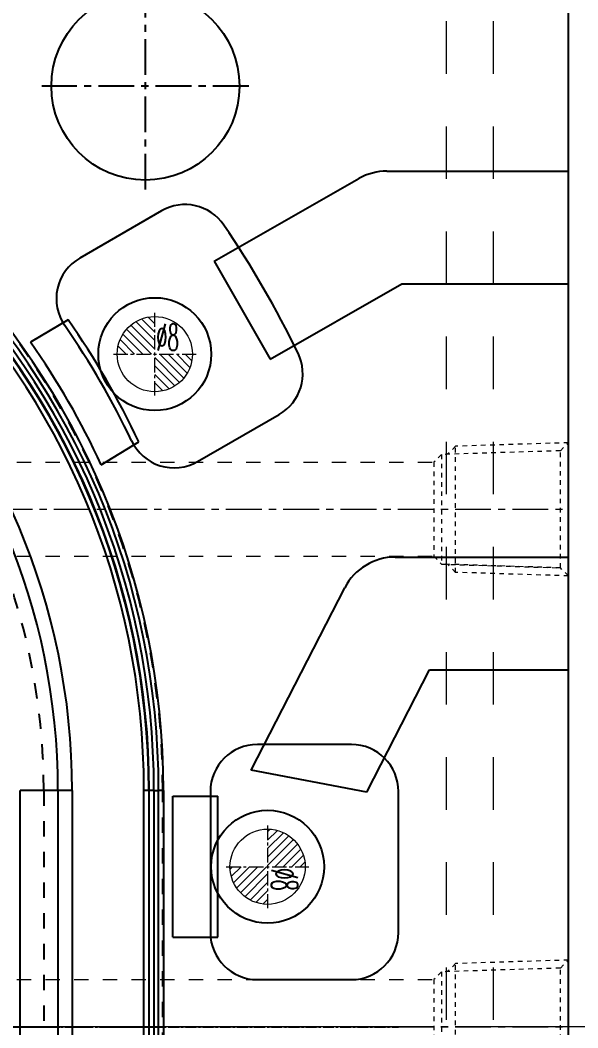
# Model space of a CAD drawing. Header units: millimetres. Extents: x -840 to 1682, y -9216 to -2117.
# Drawn here: x 508.8 to 568.1, y -4227.6 to -4120.4 of the extents above; entities that cross this region are included whole.
import ezdxf

# ---------------------------------------------------------------- set-up
doc = ezdxf.new("R2010")
doc.units = ezdxf.units.MM
doc.header["$LTSCALE"] = 16.335
doc.header["$PDMODE"] = 3
doc.header["$PDSIZE"] = 8
doc.linetypes.add('CENTER', pattern=[0.6, 0.375, -0.075, 0.075, -0.075])
doc.linetypes.add('HIDDEN', pattern=[0.2, 0.1, -0.1])
doc.layers.get('0').update_dxf_attribs({"linetype": 'CONTINUOUS'})
doc.layers.get('Defpoints').update_dxf_attribs({"linetype": 'CONTINUOUS'})
for name, color, linetype, lineweight in [('cool', 153, 'HIDDEN', 9), ('epin', 13, 'CONTINUOUS', 9), ('moldbase', 7, 'CONTINUOUS', 20)]:
    doc.layers.add(name, color=color, linetype=linetype, lineweight=lineweight)
doc.layers.add('DEFAULT_2', color=8, linetype='HIDDEN')
doc.styles.get("Standard").update_dxf_attribs({"font": 'txt', "width": 0.85})
doc.styles.add('TXT05', font='txt.shx', dxfattribs={"width": 0.5, "bigfont": 'gbcbig.shx'})
doc.dimstyles.get("Standard").update_dxf_attribs({"dimtxt": 3.5, "dimasz": 3.5, "dimexe": 0.18, "dimexo": 0.0625, "dimgap": 0.09, "dimtad": 1, "dimdsep": 46, "dimtxsty": 'Standard', "dimcen": 0.09, "dimadec": 0, "dimazin": 0, "dimtol": 1, "dimtp": 0.01, "dimtm": 0.01, "dimtfac": 1, "dimtofl": 0, "dimtmove": 0, "dimatfit": 3, "dimfxl": 0, "dimtolj": 1, "dimarcsym": 0})

# ---------------------------------------------------------------- blocks, each defined once
blk = doc.blocks.new('*D514')
at = {"color": 0, "lineweight": -2}
for p, q in [((499.6, -4067.42), (598.43, -4067.42)), ((598.43, -4072.42), (598.43, -4189.37)), ((598.43, -4402.42), (598.43, -4220.15)), ((512.1, -4407.42), (598.43, -4407.42))]:
    blk.add_line(p, q, dxfattribs=at)
at = {"color": 0}
for points in [[(597.6, -4072.42), (599.27, -4072.42), (598.43, -4067.42)], [(597.6, -4402.42), (599.27, -4402.42), (598.43, -4407.42)]]:
    blk.add_solid(points, dxfattribs=at)
at = {"layer": 'Defpoints', "color": 0}
for p in [(499.6, -4067.42), (512.1, -4407.42), (598.43, -4407.42)]:
    blk.add_point(p, dxfattribs=at)
at = {"color": 0, "insert": (598.43, -4204.76), "char_height": 8, "attachment_point": 5, "rotation": 90}
blk.add_mtext('\\A1;340.00', dxfattribs=at)
blk = doc.blocks.new('cool_jt_f12')
at = {"layer": 'cool', "ltscale": 0.3}
for p, q in [((0, 7.0785), (0.856, 6.2225)), ((0, 7.0785), (12, 6.7035)), ((12, 6.7035), (12.856, 5.8475)), ((12, 6.7035), (12, -6.7035)), ((0.856, 6.2225), (0.856, -6.2225)), ((13.5, 5.827375), (0.856, 6.2225)), ((0.856, 6.2225), (13.5, 5.827375)), ((14.327375, 5), (13.5, 5.827375)), ((13.5, -5.827375), (13.5, 5.827375)), ((14.327375, -5), (14.327375, 5)), ((13.5, -5.827375), (14.327375, -5)), ((0.856, -6.2225), (0, -7.0785)), ((0.856, -6.2225), (13.5, -5.827375)), ((12, -6.7035), (12.856, -5.8475)), ((0, -7.0785), (12, -6.7035))]:
    blk.add_line(p, q, dxfattribs=at)
blk = doc.blocks.new('7')
at = {"layer": 'cool', "ltscale": 0.932966}
for p, q in [((-1665.25, -2312.72), (-1303.91, -2312.72)), ((-1665.25, -2322.72), (-1303.91, -2322.72))]:
    blk.add_line(p, q, dxfattribs=at)
at = {"layer": 'cool', "color": 1, "linetype": 'CENTER', "ltscale": 0.621977}
blk.add_line((-1679.58, -2317.72), (-1289.58, -2317.72), dxfattribs=at)
at = {"layer": 'cool', "ltscale": 0.932966, "rotation": 180}
blk.add_blockref('cool_jt_f12', (-1289.58, -2317.72), dxfattribs=at)
blk = doc.blocks.new('epin_ejp_8')
at = {"layer": 'epin'}
h = blk.add_hatch(dxfattribs=at)
h.set_pattern_fill('_ANSI31', color=123, scale=0.2, angle=90, style=0)
h.set_pattern_definition([(135, (790.4722, -3.5744), (-0.4490128, -0.4490128), [])])
h.paths.add_polyline_path([(0, 4, 0.414214), (-4, 0), (0, 0)])
h.paths.add_polyline_path([(4, 0), (0, 0), (0, -4, 0.414214)])
at = {"layer": 'epin', "color": 1, "linetype": 'CENTER', "ltscale": 0.248791}
for p, q in [((0, -4.4), (0, 4.4)), ((-4.4, 0), (4.4, 0))]:
    blk.add_line(p, q, dxfattribs=at)
at = {"layer": 'epin'}
blk.add_circle((0, 0), 4, dxfattribs=at)
at = {"layer": 'epin', "color": 6, "style": 'TXT05', "width": 0.5}
blk.add_text('%%c8', height=2.8, dxfattribs=at).set_placement((0.16, 0.4))
blk = doc.blocks.new('56')
at = {"layer": 'epin'}
blk.add_blockref('epin_ejp_8', (166.42, -2301.22), dxfattribs=at)
at = {"layer": 'epin', "rotation": 270}
blk.add_blockref('epin_ejp_8', (178.42, -2355.72), dxfattribs=at)

msp = doc.modelspace()

# ---------------------------------------------------------------- linework, layer by layer
at = {"color": 1, "linetype": 'CENTER', "ltscale": 0.621977}
for p, q in [((522.099, -4138.425), (522.099, -4116.425)), ((533.099, -4127.425), (511.099, -4127.425))]:
    msp.add_line(p, q, dxfattribs=at)
at = {"color": 7, "linetype": 'Continuous'}
for p, q in [((567.099, -4357.425), (567.099, -4117.425)), ((523.817, -4140.691), (515.13, -4145.707)), ((527.654, -4167.343), (536.339, -4162.329)), ((517.402, -4167.68), (521.397, -4165.261)), ((544.011, -4197.425), (534.011, -4197.425)), ((514.307, -4202.3), (508.779, -4202.3)), ((508.779, -4252.55), (508.779, -4202.3)), ((512.799, -4202.3), (512.799, -4252.55)), ((514.307, -4202.3), (514.307, -4252.55)), ((523.008, -4202.3), (521.949, -4202.3)), ((521.949, -4252.55), (521.949, -4202.3)), ((522.451, -4202.3), (522.451, -4252.55)), ((522.506, -4252.55), (522.506, -4202.3)), ((523.008, -4202.3), (523.008, -4252.55)), ((524.011, -4202.3), (523.509, -4202.3)), ((523.509, -4252.55), (523.509, -4202.3)), ((524.011, -4202.3), (524.011, -4252.55)), ((529.011, -4202.425), (529.011, -4217.425)), ((549.011, -4217.425), (549.011, -4202.425)), ((525.011, -4202.925), (529.815, -4202.925)), ((525.011, -4217.925), (525.011, -4202.925)), ((529.815, -4217.925), (529.815, -4202.925)), ((525.011, -4217.925), (529.815, -4217.925)), ((534.011, -4222.425), (544.011, -4222.425))]:
    msp.add_line(p, q, dxfattribs=at)
for p, q in [((529.421, -4146.046), (544.819, -4137.258)), ((547.793, -4136.468), (567.099, -4136.468)), ((529.421, -4146.046), (535.369, -4156.468)), ((535.369, -4156.468), (549.385, -4148.468)), ((549.385, -4148.468), (567.099, -4148.468)), ((513.88, -4152.277), (509.879, -4154.66)), ((548.658, -4177.501), (567.099, -4177.501)), ((533.348, -4200.148), (543.322, -4180.757)), ((545.643, -4202.48), (552.319, -4189.501)), ((552.319, -4189.501), (567.099, -4189.501)), ((545.643, -4202.48), (533.348, -4200.148))]:
    msp.add_line(p, q)
at = {"color": 1, "linetype": 'CENTER', "ltscale": 1.320531}
msp.add_line((220.187, -4227.425), (524.011, -4227.425), dxfattribs=at)
at = {"color": 1, "linetype": 'CENTER', "ltscale": 0.186593}
msp.add_line((495.275, -4227.425), (549.011, -4227.425), dxfattribs=at)
for centre, radius in [((522.099, -4127.425), 10), ((523.099, -4155.925), 6), ((535.099, -4210.425), 6)]:
    msp.add_circle(centre, radius)
at = {"color": 7, "linetype": 'Continuous'}
for centre, radius, start, end in [((442.449, -4202.3), 81.562, 0, 90), ((442.449, -4202.3), 81.06, 0, 90), ((442.449, -4202.3), 80.559, 0, 90), ((442.449, -4202.3), 80.057, 0, 90), ((442.449, -4202.3), 80.001, 0, 90), ((442.449, -4202.3), 79.5, 0, 90), ((442.449, -4202.3), 71.857, 0, 90), ((442.449, -4202.3), 70.35, 0, 90), ((526.317, -4145.021), 5, 34.33151, 120), ((442.449, -4202.3), 106.562, 25.86157, 34.33151), ((517.63, -4150.037), 5, 120, 214.80564), ((442.449, -4202.3), 87.205, 25.13377, 35.00323), ((442.449, -4202.3), 86.562, 25.40867, 34.80564), ((442.449, -4202.3), 82.562, 24.79145, 35.24151), ((533.839, -4157.999), 5, 300, 25.86157), ((525.154, -4163.013), 5, 205.40867, 300), ((534.011, -4202.425), 5, 90, 180), ((544.011, -4202.425), 5, 0, 90), ((534.011, -4217.425), 5, 180, 270), ((544.011, -4217.425), 5, 270, 0)]:
    msp.add_arc(centre, radius, start, end, dxfattribs=at)
for centre, end in [((547.793, -4142.468), 119.71609), ((548.658, -4183.501), 152.78047)]:
    msp.add_arc(centre, 6, 90, end)
at = {"layer": 'cool', "ltscale": 0.3}
for p, q in [((552.772, -4177.425), (553.599, -4178.252)), ((553.599, -4178.252), (566.243, -4178.647)), ((566.243, -4178.647), (553.599, -4178.252)), ((555.099, -4179.128), (554.243, -4178.272)), ((567.099, -4179.503), (555.099, -4179.128)), ((567.099, -4179.503), (566.243, -4178.647))]:
    msp.add_line(p, q, dxfattribs=at)
at = {"layer": 'cool', "color": 1, "linetype": 'CENTER', "ltscale": 0.621977}
msp.add_line((177.099, -4227.425), (567.099, -4227.425), dxfattribs=at)
at = {"layer": 'DEFAULT_2', "color": 8, "linetype": 'HIDDEN'}
for p, q in [((511.292, -4202.3), (511.292, -4252.55)), ((523.008, -4202.3), (523.509, -4202.3)), ((523.954, -4252.55), (523.954, -4202.3))]:
    msp.add_line(p, q, dxfattribs=at)
for radius in [81.505, 68.842]:
    msp.add_arc((442.449, -4202.3), radius, 0, 90, dxfattribs=at)
at = {"layer": 'moldbase', "color": 8, "linetype": 'HIDDEN', "ltscale": 3.420875}
for p, q in [((554.099, -3986.425), (554.099, -4528.425)), ((559.099, -3986.425), (559.099, -4528.425))]:
    msp.add_line(p, q, dxfattribs=at)
at = {"layer": 'moldbase', "color": 1, "linetype": 'CENTER', "ltscale": 3.420875}
msp.add_line((577.305, -4227.425), (166.894, -4227.425), dxfattribs=at)

# ---------------------------------------------------------------- block references
for name, p in [('56', (356.679, -1854.701)), ('7', (1856.679, -1854.701)), ('7', (1856.679, -1909.701))]:
    msp.add_blockref(name, p)

# ---------------------------------------------------------------- dimensions: what is measured, and where the dimension line sits
dim = msp.add_linear_dim(base=(598.434, -4407.425), p1=(499.599, -4067.425), p2=(512.099, -4407.425), angle=90, dimstyle='Standard', override={"dimtxt": 8, "dimasz": 5, "dimexe": 0, "dimexo": 0, "dimtad": 0, "dimzin": 0, "dimcen": 2.673, "dimtol": 0, "dimtzin": 0})
dim.commit()
dim.dimension.update_dxf_attribs({"geometry": '*D514', "text_midpoint": (598.434, -4204.764), "dimtype": 160})

doc.saveas('drawing.dxf')
